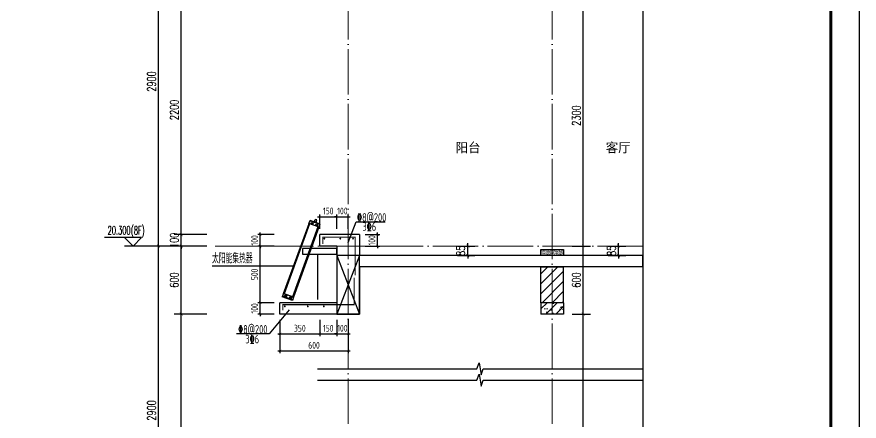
# Model space of a CAD drawing. Extents: x -1307975 to -76406, y -96289 to 379359.
# Drawn here: x -611853 to -604428, y 268237 to 271801 of the extents above; entities that cross this region are included whole.
import ezdxf

# ---------------------------------------------------------------- set-up
doc = ezdxf.new("R2010")
doc.units = 0
doc.header["$LTSCALE"] = 1000
doc.linetypes.add('DOTE', pattern=[2.42, 2, -0.2, 0.02, -0.2])
doc.layers.get('0').update_dxf_attribs({"linetype": 'CONTINUOUS'})
doc.layers.get('DEFPOINTS').update_dxf_attribs({"linetype": 'CONTINUOUS'})
for name, color, linetype in [('DIM', 2, 'CONTINUOUS'), ('DIM_ELEV', 3, 'CONTINUOUS'), ('DIM_IDEN', 67, 'CONTINUOUS'), ('DIM_SYMB', 3, 'CONTINUOUS'), ('PUB_DIM', 3, 'CONTINUOUS'), ('PUB_TEXT', 2, 'CONTINUOUS'), ('REIN', 6, 'CONTINUOUS'), ('S-大样-砼线', 7, 'CONTINUOUS'), ('S-引出线', 40, 'CONTINUOUS'), ('TEXT', 2, 'CONTINUOUS'), ('WALL', 5, 'CONTINUOUS'), ('实线层', 7, 'CONTINUOUS'), ('看线', 251, 'CONTINUOUS'), ('立面-看线', 251, 'CONTINUOUS')]:
    doc.layers.add(name, color=color, linetype=linetype)
for name, color, linetype, lineweight in [('DOTE', 19, 'DOTE', 9), ('PUB_HATCH', 8, 'CONTINUOUS', 9), ('图框', 9, 'CONTINUOUS', 18)]:
    doc.layers.add(name, color=color, linetype=linetype, lineweight=lineweight)
doc.layers.add('yichutu', color=7, linetype='CONTINUOUS', true_color=0xffffff)
doc.styles.add('_TCH_DIM', font='SIMPLEX.shx', dxfattribs={"width": 0.7, "bigfont": 'GBCBIG.shx'})
doc.styles.add('_TCH_DIM_T3', font='SIMPLEX', dxfattribs={"width": 0.705882, "bigfont": 'GBCBIG'})
doc.styles.add('DIM_FONT_T3', font='SIMPLEX', dxfattribs={"width": 0.705882, "bigfont": 'GBCBIG'})
doc.styles.add('TSSD_DIMENSION', font='Tssdeng.shx', dxfattribs={"width": 0.7, "bigfont": 'tssdchn.shx'})
doc.styles.add('TSSD_REIN', font='tssdeng.shx', dxfattribs={"width": 0.7, "height": 300, "bigfont": 'tssdchn.shx'})
doc.dimstyles.new('_TCH_ARCH&&25', dxfattribs={"dimtxt": 74.375, "dimasz": 25, "dimexe": 62.5, "dimexo": 75, "dimgap": 25, "dimtad": 1, "dimdec": 0, "dimzin": 0, "dimdsep": 46, "dimtxsty": '_TCH_DIM_T3', "dimblk": 'ARCHTICK', "dimcen": 0.09, "dimclrt": 7, "dimazin": 0, "dimtfac": 1, "dimtdec": 0, "dimtix": 1, "dimtmove": 2, "dimatfit": 3, "dimldrblk": 'ARCHTICK', "dimfxl": 1, "dimtolj": 1, "dimtzin": 0, "dimarcsym": 0})
doc.dimstyles.new('TSSD_20_20', dxfattribs={"dimtxt": 60, "dimasz": 20, "dimexe": 20, "dimexo": 50, "dimgap": 20, "dimtad": 1, "dimdec": 0, "dimzin": 0, "dimdsep": 46, "dimtxsty": 'TSSD_DIMENSION', "dimblk": 'ARCHTICK', "dimblk1": 'ARCHTICK', "dimblk2": 'ARCHTICK', "dimcen": 0, "dimdle": 20, "dimclrt": 7, "dimadec": 0, "dimazin": 0, "dimtfac": 1, "dimtdec": 0, "dimtix": 1, "dimtmove": 2, "dimatfit": 3, "dimfxl": 1, "dimtolj": 1, "dimtzin": 0, "dimarcsym": 0})

# ---------------------------------------------------------------- blocks, each defined once
blk = doc.blocks.new('GFDDDDRG')
at = {"layer": '图框'}
blk.add_lwpolyline([(923310, -107437), (923310, -159999), (893610, -159999), (893610, -107437)], close=True, dxfattribs=at)
blk.add_lwpolyline([(923310, -107437), (923310, -159999), (893610, -159999), (893610, -107437)], close=True, dxfattribs=at)
at = {"layer": '图框', "const_width": 50}
blk.add_lwpolyline([(894110, -159499), (922810, -159499), (922810, -108687), (894110, -108687)], close=True, dxfattribs=at)
blk = doc.blocks.new('A$C01192DFB')
at = {"layer": '实线层', "color": 5}
for p, q in [((-245.2, 221), (-235.1, 248.7)), ((-244.8, 220.8), (-234.5, 249)), ((-146.5, 211.5), (-236.8, 244.3)), ((-146.9, 212), (-236.2, 244.4)), ((-235.1, 248.7), (-234.7, 248.5)), ((-145.3, 216.4), (-234.6, 248.9)), ((-145.2, 216.5), (-234.5, 249)), ((-219.7, 220.8), (-218.7, 223.5)), ((-219.4, 214.4), (-214.3, 228.2)), ((-218.7, 223.5), (-215.9, 224)), ((-215.9, 224), (-214, 221.8)), ((-196.4, 238.3), (-203, 237.5)), ((-176.7, 228), (-203, 237.5)), ((-196.4, 238.3), (-189.3, 257.6)), ((-196.4, 238.3), (-181.3, 232.8)), ((-174.3, 252.1), (-189.3, 257.6)), ((-181.3, 232.8), (-174.3, 252.1)), ((-181.3, 232.8), (-176.7, 228)), ((-468.5, -396.9), (-243.8, 220.5)), ((-243.5, 220.4), (-468.2, -397)), ((-467.7, -397.2), (-243, 220.2)), ((-240, 219.1), (-464.7, -398.3)), ((-239.5, 218.9), (-464.2, -398.5)), ((-166, 192.2), (-390.7, -425.2)), ((-165.7, 192), (-390.4, -425.3)), ((-381.9, -428.4), (-157.2, 189)), ((-156.8, 188.8), (-381.5, -428.6)), ((-381.1, -428.7), (-156.4, 188.7)), ((-155, 188.2), (-245.2, 221)), ((-217.8, 218.6), (-219.7, 220.8)), ((-215, 219.1), (-217.8, 218.6)), ((-214, 221.8), (-215, 219.1)), ((-179.3, 206.1), (-178.4, 208.8)), ((-177.5, 203.9), (-179.3, 206.1)), ((-179, 199.7), (-174, 213.5)), ((-178.4, 208.8), (-175.5, 209.3)), ((-174.6, 204.4), (-177.5, 203.9)), ((-175.5, 209.3), (-173.7, 207.1)), ((-173.7, 207.1), (-174.6, 204.4)), ((-155.5, 188.3), (-145.2, 216.5)), ((-155, 188.2), (-144.9, 215.9)), ((-144.9, 215.9), (-145.4, 216)), ((-469.9, -396.4), (-480, -424.1)), ((-480, -424.1), (-479.6, -424.3)), ((-469.5, -396.6), (-479.7, -424.8)), ((-390.4, -457.1), (-479.7, -424.6)), ((-390.5, -457.2), (-479.7, -424.8)), ((-388.2, -452.5), (-478.4, -419.7)), ((-388.8, -452.7), (-478.1, -420.2)), ((-379.7, -429.2), (-469.9, -396.4)), ((-379.7, -429.2), (-468, -397.1)), ((-450.2, -412.7), (-451.2, -415.4)), ((-451.2, -415.4), (-449.4, -417.6)), ((-445.9, -408), (-450.9, -421.8)), ((-447.4, -412.2), (-450.2, -412.7)), ((-449.4, -417.6), (-446.5, -417.1)), ((-445.5, -414.4), (-447.4, -412.2)), ((-446.5, -417.1), (-445.5, -414.4)), ((-406.6, -428.6), (-407.6, -431.3)), ((-407.6, -431.3), (-405.7, -433.5)), ((-402.2, -423.9), (-407.2, -437.7)), ((-403.7, -428.1), (-406.6, -428.6)), ((-405.7, -433.5), (-402.9, -433)), ((-401.9, -430.3), (-403.7, -428.1)), ((-402.9, -433), (-401.9, -430.3)), ((-380.2, -429.1), (-390.5, -457.2)), ((-379.7, -429.2), (-389.8, -456.9)), ((-389.8, -456.9), (-390.3, -456.8))]:
    blk.add_line(p, q, dxfattribs=at)
for points in [[(-236.8, 244.3), (-236.7, 244.4), (-236.5, 244.5), (-236.4, 244.5), (-236.2, 244.4)], [(-146.5, 211.5), (-146.5, 211.6), (-146.6, 211.7), (-146.7, 211.9), (-146.9, 212)], [(-478.4, -419.7), (-478.4, -419.8), (-478.4, -420), (-478.2, -420.1), (-478.1, -420.2)], [(-388.2, -452.5), (-388.3, -452.6), (-388.4, -452.7), (-388.6, -452.7), (-388.8, -452.7)]]:
    blk.add_lwpolyline(points, dxfattribs=at)
blk.add_lwpolyline([(0, 0), (-302.4, 0), (-302.4, -49.7), (0, -49.7)], close=True, dxfattribs=at)
for centre, radius in [((-216.8, 221.3), 10), ((-216.8, 221.3), 9.5), ((-176.5, 206.6), 10), ((-176.5, 206.6), 9.5), ((-448.4, -414.9), 10), ((-448.4, -414.9), 9.5), ((-404.7, -430.8), 10), ((-404.7, -430.8), 9.5)]:
    blk.add_circle(centre, radius, dxfattribs=at)
for centre, start, end in [((-234.7, 248.5), 70, 160), ((-145.4, 216), 340, 70), ((-479.6, -424.3), 160, 250), ((-390.3, -456.8), 250, 340)]:
    blk.add_arc(centre, 0.5, start, end, dxfattribs=at)
blk = doc.blocks.new('_ArchTick')
at = {"color": 0, "linetype": 'ByBlock', "const_width": 0.15}
blk.add_lwpolyline([(-0.5, -0.5), (0.5, 0.5)], dxfattribs=at)
blk = doc.blocks.new('*D2243')
at = {"layer": 'DEFPOINTS', "color": 0, "transparency": 16777216}
for p in [(871532.9, -114286.1), (871707.5, -114286.1), (871707.5, -114386.1)]:
    blk.add_point(p, dxfattribs=at)
at = {"layer": 'DIM', "color": 0, "lineweight": -2, "transparency": 16777216}
for p, q in [((871532.9, -114286.1), (871532.9, -114266.1)), ((871657.5, -114286.1), (871512.9, -114286.1)), ((871532.9, -114386.1), (871532.9, -114286.1)), ((871657.5, -114386.1), (871512.9, -114386.1)), ((871532.9, -114386.1), (871532.9, -114406.1))]:
    blk.add_line(p, q, dxfattribs=at)
at = {"layer": 'DIM', "color": 0, "lineweight": -2, "transparency": 16777216, "xscale": 20, "yscale": 20, "zscale": 20}
for p, rotation in [((871532.9, -114286.1), 270), ((871532.9, -114386.1), 90)]:
    blk.add_blockref('_ArchTick', p, dxfattribs=dict(at, rotation=rotation))
at = {"layer": 'DIM', "color": 7, "transparency": 16777216, "insert": (871482.9, -114336.1), "char_height": 60, "attachment_point": 5, "rotation": 90, "style": 'TSSD_DIMENSION'}
blk.add_mtext('\\A1;100', dxfattribs=at)
blk = doc.blocks.new('*D2244')
at = {"layer": 'DEFPOINTS', "color": 0, "transparency": 16777216}
for p in [(871532.9, -114386.1), (871707.5, -114386.1), (871707.5, -114886.1)]:
    blk.add_point(p, dxfattribs=at)
at = {"layer": 'DIM', "color": 0, "lineweight": -2, "transparency": 16777216}
for p, q in [((871657.5, -114386.1), (871512.9, -114386.1)), ((871532.9, -114906.1), (871532.9, -114366.1)), ((871657.5, -114886.1), (871512.9, -114886.1))]:
    blk.add_line(p, q, dxfattribs=at)
at = {"layer": 'DIM', "color": 0, "lineweight": -2, "transparency": 16777216, "xscale": 20, "yscale": 20, "zscale": 20}
for p, rotation in [((871532.9, -114386.1), 90), ((871532.9, -114886.1), 270)]:
    blk.add_blockref('_ArchTick', p, dxfattribs=dict(at, rotation=rotation))
at = {"layer": 'DIM', "color": 7, "transparency": 16777216, "insert": (871482.9, -114636.1), "char_height": 60, "attachment_point": 5, "rotation": 90, "style": 'TSSD_DIMENSION'}
blk.add_mtext('\\A1;500', dxfattribs=at)
blk = doc.blocks.new('*D2245')
at = {"layer": 'DEFPOINTS', "color": 0, "transparency": 16777216}
for p in [(871532.9, -114886.1), (871707.5, -114886.1), (871707.5, -114986.1)]:
    blk.add_point(p, dxfattribs=at)
at = {"layer": 'DIM', "color": 0, "lineweight": -2, "transparency": 16777216}
for p, q in [((871657.5, -114886.1), (871512.9, -114886.1)), ((871532.9, -114886.1), (871532.9, -114866.1)), ((871532.9, -114986.1), (871532.9, -114886.1)), ((871657.5, -114986.1), (871512.9, -114986.1)), ((871532.9, -114986.1), (871532.9, -115006.1))]:
    blk.add_line(p, q, dxfattribs=at)
at = {"layer": 'DIM', "color": 0, "lineweight": -2, "transparency": 16777216, "xscale": 20, "yscale": 20, "zscale": 20}
for p, rotation in [((871532.9, -114886.1), 270), ((871532.9, -114986.1), 90)]:
    blk.add_blockref('_ArchTick', p, dxfattribs=dict(at, rotation=rotation))
at = {"layer": 'DIM', "color": 7, "transparency": 16777216, "insert": (871482.9, -114936.1), "char_height": 60, "attachment_point": 5, "rotation": 90, "style": 'TSSD_DIMENSION'}
blk.add_mtext('\\A1;100', dxfattribs=at)
blk = doc.blocks.new('*D2246')
at = {"layer": 'DEFPOINTS', "color": 0, "transparency": 16777216}
for p in [(872407.5, -114286.1), (872567.5, -114286.1), (872407.5, -114386.1)]:
    blk.add_point(p, dxfattribs=at)
at = {"layer": 'DIM', "color": 0, "lineweight": -2, "transparency": 16777216}
for p, q in [((872567.5, -114286.1), (872567.5, -114266.1)), ((872457.5, -114286.1), (872587.5, -114286.1)), ((872567.5, -114386.1), (872567.5, -114286.1)), ((872457.5, -114386.1), (872587.5, -114386.1)), ((872567.5, -114386.1), (872567.5, -114406.1))]:
    blk.add_line(p, q, dxfattribs=at)
at = {"layer": 'DIM', "color": 0, "lineweight": -2, "transparency": 16777216, "xscale": 20, "yscale": 20, "zscale": 20}
for p, rotation in [((872567.5, -114286.1), 270), ((872567.5, -114386.1), 90)]:
    blk.add_blockref('_ArchTick', p, dxfattribs=dict(at, rotation=rotation))
at = {"layer": 'DIM', "color": 7, "transparency": 16777216, "insert": (872517.5, -114336.1), "char_height": 60, "attachment_point": 5, "rotation": 90, "style": 'TSSD_DIMENSION'}
blk.add_mtext('\\A1;100', dxfattribs=at)
blk = doc.blocks.new('*D2247')
at = {"layer": 'DEFPOINTS', "color": 0, "transparency": 16777216}
for p in [(872207.5, -114127.5), (872057.5, -114286.1), (872207.5, -114286.1)]:
    blk.add_point(p, dxfattribs=at)
at = {"layer": 'DIM', "color": 0, "lineweight": -2, "transparency": 16777216}
for p, q in [((872057.5, -114236.1), (872057.5, -114107.5)), ((872207.5, -114236.1), (872207.5, -114107.5)), ((872037.5, -114127.5), (872227.5, -114127.5))]:
    blk.add_line(p, q, dxfattribs=at)
at = {"layer": 'DIM', "color": 0, "lineweight": -2, "transparency": 16777216, "xscale": 20, "yscale": 20, "zscale": 20, "rotation": 180}
blk.add_blockref('_ArchTick', (872057.5, -114127.5), dxfattribs=at)
at = {"layer": 'DIM', "color": 0, "lineweight": -2, "transparency": 16777216, "xscale": 20, "yscale": 20, "zscale": 20}
blk.add_blockref('_ArchTick', (872207.5, -114127.5), dxfattribs=at)
at = {"layer": 'DIM', "color": 7, "transparency": 16777216, "insert": (872132.5, -114077.5), "char_height": 60, "attachment_point": 5, "style": 'TSSD_DIMENSION'}
blk.add_mtext('\\A1;150', dxfattribs=at)
blk = doc.blocks.new('*D2248')
at = {"layer": 'DEFPOINTS', "color": 0, "transparency": 16777216}
for p in [(872307.5, -114127.5), (872207.5, -114286.1), (872307.5, -114286.1)]:
    blk.add_point(p, dxfattribs=at)
at = {"layer": 'DIM', "color": 0, "lineweight": -2, "transparency": 16777216}
for p, q in [((872207.5, -114236.1), (872207.5, -114107.5)), ((872307.5, -114236.1), (872307.5, -114107.5)), ((872207.5, -114127.5), (872187.5, -114127.5)), ((872207.5, -114127.5), (872307.5, -114127.5)), ((872307.5, -114127.5), (872327.5, -114127.5))]:
    blk.add_line(p, q, dxfattribs=at)
at = {"layer": 'DIM', "color": 0, "lineweight": -2, "transparency": 16777216, "xscale": 20, "yscale": 20, "zscale": 20}
blk.add_blockref('_ArchTick', (872207.5, -114127.5), dxfattribs=at)
at = {"layer": 'DIM', "color": 0, "lineweight": -2, "transparency": 16777216, "xscale": 20, "yscale": 20, "zscale": 20, "rotation": 180}
blk.add_blockref('_ArchTick', (872307.5, -114127.5), dxfattribs=at)
at = {"layer": 'DIM', "color": 7, "transparency": 16777216, "insert": (872257.5, -114077.5), "char_height": 60, "attachment_point": 5, "style": 'TSSD_DIMENSION'}
blk.add_mtext('\\A1;100', dxfattribs=at)
blk = doc.blocks.new('*D2249')
at = {"layer": 'DEFPOINTS', "color": 0, "transparency": 16777216}
for p in [(874526.4, -114386.1), (874692.4, -114386.1), (874526.4, -114471.1)]:
    blk.add_point(p, dxfattribs=at)
at = {"layer": 'PUB_DIM', "color": 0, "lineweight": -2, "transparency": 16777216}
for p, q in [((874601.4, -114386.1), (874754.9, -114386.1)), ((874692.4, -114386.1), (874692.4, -114361.1)), ((874692.4, -114471.1), (874692.4, -114386.1)), ((874601.4, -114471.1), (874754.9, -114471.1)), ((874692.4, -114471.1), (874692.4, -114496.1))]:
    blk.add_line(p, q, dxfattribs=at)
at = {"layer": 'PUB_DIM', "color": 0, "lineweight": -2, "transparency": 16777216, "xscale": 25, "yscale": 25, "zscale": 25}
for p, rotation in [((874692.4, -114386.1), 270), ((874692.4, -114471.1), 90)]:
    blk.add_blockref('_ArchTick', p, dxfattribs=dict(at, rotation=rotation))
at = {"layer": 'PUB_DIM', "color": 7, "transparency": 16777216, "insert": (874630.2, -114428.6), "char_height": 74.38, "attachment_point": 5, "rotation": 90, "style": '_TCH_DIM_T3'}
blk.add_mtext('\\A1;85', dxfattribs=at)
blk = doc.blocks.new('*D2250')
at = {"layer": 'DEFPOINTS', "color": 0, "transparency": 16777216}
for p in [(873197.3, -114386.1), (873363.3, -114386.1), (873197.3, -114471.1)]:
    blk.add_point(p, dxfattribs=at)
at = {"layer": 'PUB_DIM', "color": 0, "lineweight": -2, "transparency": 16777216}
for p, q in [((873272.3, -114386.1), (873425.8, -114386.1)), ((873363.3, -114386.1), (873363.3, -114361.1)), ((873363.3, -114471.1), (873363.3, -114386.1)), ((873272.3, -114471.1), (873425.8, -114471.1)), ((873363.3, -114471.1), (873363.3, -114496.1))]:
    blk.add_line(p, q, dxfattribs=at)
at = {"layer": 'PUB_DIM', "color": 0, "lineweight": -2, "transparency": 16777216, "xscale": 25, "yscale": 25, "zscale": 25}
for p, rotation in [((873363.3, -114386.1), 270), ((873363.3, -114471.1), 90)]:
    blk.add_blockref('_ArchTick', p, dxfattribs=dict(at, rotation=rotation))
at = {"layer": 'PUB_DIM', "color": 7, "transparency": 16777216, "insert": (873301.1, -114428.6), "char_height": 74.38, "attachment_point": 5, "rotation": 90, "style": '_TCH_DIM_T3'}
blk.add_mtext('\\A1;85', dxfattribs=at)
blk = doc.blocks.new('*D2251')
at = {"layer": 'DEFPOINTS', "color": 0, "transparency": 16777216}
for p in [(871707.5, -114986.1), (872057.5, -114986.1), (872057.5, -115161.1)]:
    blk.add_point(p, dxfattribs=at)
at = {"layer": 'DIM', "color": 0, "lineweight": -2, "transparency": 16777216}
for p, q in [((871707.5, -115036.1), (871707.5, -115181.1)), ((872057.5, -115036.1), (872057.5, -115181.1)), ((871687.5, -115161.1), (872077.5, -115161.1))]:
    blk.add_line(p, q, dxfattribs=at)
at = {"layer": 'DIM', "color": 0, "lineweight": -2, "transparency": 16777216, "xscale": 20, "yscale": 20, "zscale": 20, "rotation": 180}
blk.add_blockref('_ArchTick', (871707.5, -115161.1), dxfattribs=at)
at = {"layer": 'DIM', "color": 0, "lineweight": -2, "transparency": 16777216, "xscale": 20, "yscale": 20, "zscale": 20}
blk.add_blockref('_ArchTick', (872057.5, -115161.1), dxfattribs=at)
at = {"layer": 'DIM', "color": 7, "transparency": 16777216, "insert": (871882.5, -115111.1), "char_height": 60, "attachment_point": 5, "style": 'TSSD_DIMENSION'}
blk.add_mtext('\\A1;350', dxfattribs=at)
blk = doc.blocks.new('*D2252')
at = {"layer": 'DEFPOINTS', "color": 0, "transparency": 16777216}
for p in [(872057.5, -114986.1), (872207.5, -114986.1), (872207.5, -115161.1)]:
    blk.add_point(p, dxfattribs=at)
at = {"layer": 'DIM', "color": 0, "lineweight": -2, "transparency": 16777216}
for p, q in [((872057.5, -115036.1), (872057.5, -115181.1)), ((872207.5, -115036.1), (872207.5, -115181.1)), ((872037.5, -115161.1), (872227.5, -115161.1))]:
    blk.add_line(p, q, dxfattribs=at)
at = {"layer": 'DIM', "color": 0, "lineweight": -2, "transparency": 16777216, "xscale": 20, "yscale": 20, "zscale": 20, "rotation": 180}
blk.add_blockref('_ArchTick', (872057.5, -115161.1), dxfattribs=at)
at = {"layer": 'DIM', "color": 0, "lineweight": -2, "transparency": 16777216, "xscale": 20, "yscale": 20, "zscale": 20}
blk.add_blockref('_ArchTick', (872207.5, -115161.1), dxfattribs=at)
at = {"layer": 'DIM', "color": 7, "transparency": 16777216, "insert": (872132.5, -115111.1), "char_height": 60, "attachment_point": 5, "style": 'TSSD_DIMENSION'}
blk.add_mtext('\\A1;150', dxfattribs=at)
blk = doc.blocks.new('*D2253')
at = {"layer": 'DEFPOINTS', "color": 0, "transparency": 16777216}
for p in [(872207.5, -114986.1), (872307.5, -114986.1), (872307.5, -115161.1)]:
    blk.add_point(p, dxfattribs=at)
at = {"layer": 'DIM', "color": 0, "lineweight": -2, "transparency": 16777216}
for p, q in [((872207.5, -115036.1), (872207.5, -115181.1)), ((872307.5, -115036.1), (872307.5, -115181.1)), ((872207.5, -115161.1), (872187.5, -115161.1)), ((872207.5, -115161.1), (872307.5, -115161.1)), ((872307.5, -115161.1), (872327.5, -115161.1))]:
    blk.add_line(p, q, dxfattribs=at)
at = {"layer": 'DIM', "color": 0, "lineweight": -2, "transparency": 16777216, "xscale": 20, "yscale": 20, "zscale": 20}
blk.add_blockref('_ArchTick', (872207.5, -115161.1), dxfattribs=at)
at = {"layer": 'DIM', "color": 0, "lineweight": -2, "transparency": 16777216, "xscale": 20, "yscale": 20, "zscale": 20, "rotation": 180}
blk.add_blockref('_ArchTick', (872307.5, -115161.1), dxfattribs=at)
at = {"layer": 'DIM', "color": 7, "transparency": 16777216, "insert": (872257.5, -115111.1), "char_height": 60, "attachment_point": 5, "style": 'TSSD_DIMENSION'}
blk.add_mtext('\\A1;100', dxfattribs=at)
blk = doc.blocks.new('*D2254')
at = {"layer": 'DEFPOINTS', "color": 0, "transparency": 16777216}
for p in [(871707.5, -114986.1), (872307.5, -114986.1), (872307.5, -115311.1)]:
    blk.add_point(p, dxfattribs=at)
at = {"layer": 'DIM', "color": 0, "lineweight": -2, "transparency": 16777216}
for p, q in [((871707.5, -115036.1), (871707.5, -115331.1)), ((872307.5, -115036.1), (872307.5, -115331.1)), ((871687.5, -115311.1), (872327.5, -115311.1))]:
    blk.add_line(p, q, dxfattribs=at)
at = {"layer": 'DIM', "color": 0, "lineweight": -2, "transparency": 16777216, "xscale": 20, "yscale": 20, "zscale": 20, "rotation": 180}
blk.add_blockref('_ArchTick', (871707.5, -115311.1), dxfattribs=at)
at = {"layer": 'DIM', "color": 0, "lineweight": -2, "transparency": 16777216, "xscale": 20, "yscale": 20, "zscale": 20}
blk.add_blockref('_ArchTick', (872307.5, -115311.1), dxfattribs=at)
at = {"layer": 'DIM', "color": 7, "transparency": 16777216, "insert": (872007.5, -115261.1), "char_height": 60, "attachment_point": 5, "style": 'TSSD_DIMENSION'}
blk.add_mtext('\\A1;600', dxfattribs=at)
blk = doc.blocks.new('yct-1051-594-26275-14850-25-1002.0')
at = {"layer": 'yichutu', "color": 7, "true_color": 0xffffff}
blk.add_lwpolyline([(0, 0), (0, 14850), (26275, 14850), (26275, 0)], close=True, dxfattribs=at)
blk = doc.blocks.new('*D3167')
at = {"layer": 'DEFPOINTS', "color": 0, "transparency": 16777216}
for p in [(-607033.3, 269180.7), (-606859.4, 269180.7), (-607033.3, 266880.7)]:
    blk.add_point(p, dxfattribs=at)
at = {"layer": 'PUB_DIM', "color": 0, "lineweight": -2, "transparency": 16777216}
for p, q in [((-606958.3, 269180.7), (-606796.9, 269180.7)), ((-606859.4, 266880.7), (-606859.4, 269180.7)), ((-606958.3, 266880.7), (-606796.9, 266880.7))]:
    blk.add_line(p, q, dxfattribs=at)
at = {"layer": 'PUB_DIM', "color": 0, "lineweight": -2, "transparency": 16777216, "xscale": 25, "yscale": 25, "zscale": 25}
for p, rotation in [((-606859.4, 269180.7), 90), ((-606859.4, 266880.7), 270)]:
    blk.add_blockref('_ArchTick', p, dxfattribs=dict(at, rotation=rotation))
at = {"layer": 'PUB_DIM', "color": 7, "transparency": 16777216, "insert": (-606921.5, 268030.7), "char_height": 74.38, "attachment_point": 5, "rotation": 90, "style": '_TCH_DIM_T3'}
blk.add_mtext('\\A1;2300', dxfattribs=at)
blk = doc.blocks.new('*D3168')
at = {"layer": 'DEFPOINTS', "color": 0, "transparency": 16777216}
for p in [(-607033.3, 269780.7), (-606859.4, 269780.7), (-607033.3, 269180.7)]:
    blk.add_point(p, dxfattribs=at)
at = {"layer": 'PUB_DIM', "color": 0, "lineweight": -2, "transparency": 16777216}
for p, q in [((-606958.3, 269780.7), (-606796.9, 269780.7)), ((-606859.4, 269180.7), (-606859.4, 269780.7)), ((-606958.3, 269180.7), (-606796.9, 269180.7))]:
    blk.add_line(p, q, dxfattribs=at)
at = {"layer": 'PUB_DIM', "color": 0, "lineweight": -2, "transparency": 16777216, "xscale": 25, "yscale": 25, "zscale": 25}
for p, rotation in [((-606859.4, 269780.7), 90), ((-606859.4, 269180.7), 270)]:
    blk.add_blockref('_ArchTick', p, dxfattribs=dict(at, rotation=rotation))
at = {"layer": 'PUB_DIM', "color": 7, "transparency": 16777216, "insert": (-606921.5, 269480.7), "char_height": 74.38, "attachment_point": 5, "rotation": 90, "style": '_TCH_DIM_T3'}
blk.add_mtext('\\A1;600', dxfattribs=at)
blk = doc.blocks.new('*D3169')
at = {"layer": 'DEFPOINTS', "color": 0, "transparency": 16777216}
for p in [(-607033.3, 272080.7), (-606859.4, 272080.7), (-607033.3, 269780.7)]:
    blk.add_point(p, dxfattribs=at)
at = {"layer": 'PUB_DIM', "color": 0, "lineweight": -2, "transparency": 16777216}
for p, q in [((-606958.3, 272080.7), (-606796.9, 272080.7)), ((-606859.4, 269780.7), (-606859.4, 272080.7)), ((-606958.3, 269780.7), (-606796.9, 269780.7))]:
    blk.add_line(p, q, dxfattribs=at)
at = {"layer": 'PUB_DIM', "color": 0, "lineweight": -2, "transparency": 16777216, "xscale": 25, "yscale": 25, "zscale": 25}
for p, rotation in [((-606859.4, 272080.7), 90), ((-606859.4, 269780.7), 270)]:
    blk.add_blockref('_ArchTick', p, dxfattribs=dict(at, rotation=rotation))
at = {"layer": 'PUB_DIM', "color": 7, "transparency": 16777216, "insert": (-606921.5, 270930.7), "char_height": 74.38, "attachment_point": 5, "rotation": 90, "style": '_TCH_DIM_T3'}
blk.add_mtext('\\A1;2300', dxfattribs=at)
blk = doc.blocks.new('*D3247')
at = {"layer": 'DEFPOINTS', "color": 0, "transparency": 16777216}
for p in [(-610403.5, 269180.7), (-610103.5, 269180.7), (-610103.5, 266980.7)]:
    blk.add_point(p, dxfattribs=at)
at = {"layer": 'PUB_DIM', "color": 0, "lineweight": -2, "transparency": 16777216}
for p, q in [((-610178.5, 269180.7), (-610466, 269180.7)), ((-610403.5, 266980.7), (-610403.5, 269180.7)), ((-610178.5, 266980.7), (-610466, 266980.7))]:
    blk.add_line(p, q, dxfattribs=at)
at = {"layer": 'PUB_DIM', "color": 0, "lineweight": -2, "transparency": 16777216, "xscale": 25, "yscale": 25, "zscale": 25}
for p, rotation in [((-610403.5, 269180.7), 90), ((-610403.5, 266980.7), 270)]:
    blk.add_blockref('_ArchTick', p, dxfattribs=dict(at, rotation=rotation))
at = {"layer": 'PUB_DIM', "color": 7, "transparency": 16777216, "insert": (-610465.7, 268080.7), "char_height": 74.38, "attachment_point": 5, "rotation": 90, "style": '_TCH_DIM_T3'}
blk.add_mtext('\\A1;2200', dxfattribs=at)
blk = doc.blocks.new('*D3248')
at = {"layer": 'DEFPOINTS', "color": 0, "transparency": 16777216}
for p in [(-610403.5, 269780.7), (-610103.5, 269780.7), (-610103.5, 269180.7)]:
    blk.add_point(p, dxfattribs=at)
at = {"layer": 'PUB_DIM', "color": 0, "lineweight": -2, "transparency": 16777216}
for p, q in [((-610178.5, 269780.7), (-610466, 269780.7)), ((-610403.5, 269180.7), (-610403.5, 269780.7)), ((-610178.5, 269180.7), (-610466, 269180.7))]:
    blk.add_line(p, q, dxfattribs=at)
at = {"layer": 'PUB_DIM', "color": 0, "lineweight": -2, "transparency": 16777216, "xscale": 25, "yscale": 25, "zscale": 25}
for p, rotation in [((-610403.5, 269780.7), 90), ((-610403.5, 269180.7), 270)]:
    blk.add_blockref('_ArchTick', p, dxfattribs=dict(at, rotation=rotation))
at = {"layer": 'PUB_DIM', "color": 7, "transparency": 16777216, "insert": (-610465.7, 269480.7), "char_height": 74.38, "attachment_point": 5, "rotation": 90, "style": '_TCH_DIM_T3'}
blk.add_mtext('\\A1;600', dxfattribs=at)
blk = doc.blocks.new('*D3249')
at = {"layer": 'DEFPOINTS', "color": 0, "transparency": 16777216}
for p in [(-610403.5, 269880.7), (-610103.5, 269880.7), (-610103.5, 269780.7)]:
    blk.add_point(p, dxfattribs=at)
at = {"layer": 'PUB_DIM', "color": 0, "lineweight": -2, "transparency": 16777216}
for p, q in [((-610403.5, 269880.7), (-610403.5, 269905.7)), ((-610178.5, 269880.7), (-610466, 269880.7)), ((-610403.5, 269780.7), (-610403.5, 269880.7)), ((-610178.5, 269780.7), (-610466, 269780.7)), ((-610403.5, 269780.7), (-610403.5, 269755.7))]:
    blk.add_line(p, q, dxfattribs=at)
at = {"layer": 'PUB_DIM', "color": 0, "lineweight": -2, "transparency": 16777216, "xscale": 25, "yscale": 25, "zscale": 25}
for p, rotation in [((-610403.5, 269880.7), 270), ((-610403.5, 269780.7), 90)]:
    blk.add_blockref('_ArchTick', p, dxfattribs=dict(at, rotation=rotation))
at = {"layer": 'PUB_DIM', "color": 7, "transparency": 16777216, "insert": (-610465.7, 269830.7), "char_height": 74.38, "attachment_point": 5, "rotation": 90, "style": '_TCH_DIM_T3'}
blk.add_mtext('\\A1;100', dxfattribs=at)
blk = doc.blocks.new('*D3250')
at = {"layer": 'DEFPOINTS', "color": 0, "transparency": 16777216}
for p in [(-610403.5, 272080.7), (-610103.5, 272080.7), (-610103.5, 269880.7)]:
    blk.add_point(p, dxfattribs=at)
at = {"layer": 'PUB_DIM', "color": 0, "lineweight": -2, "transparency": 16777216}
for p, q in [((-610178.5, 272080.7), (-610466, 272080.7)), ((-610403.5, 269880.7), (-610403.5, 272080.7)), ((-610178.5, 269880.7), (-610466, 269880.7))]:
    blk.add_line(p, q, dxfattribs=at)
at = {"layer": 'PUB_DIM', "color": 0, "lineweight": -2, "transparency": 16777216, "xscale": 25, "yscale": 25, "zscale": 25}
for p, rotation in [((-610403.5, 272080.7), 90), ((-610403.5, 269880.7), 270)]:
    blk.add_blockref('_ArchTick', p, dxfattribs=dict(at, rotation=rotation))
at = {"layer": 'PUB_DIM', "color": 7, "transparency": 16777216, "insert": (-610465.7, 270980.7), "char_height": 74.38, "attachment_point": 5, "rotation": 90, "style": '_TCH_DIM_T3'}
blk.add_mtext('\\A1;2200', dxfattribs=at)
blk = doc.blocks.new('*D3260')
at = {"layer": 'DEFPOINTS', "color": 0, "transparency": 16777216}
for p in [(-610603.5, 269780.7), (-610103.5, 269780.7), (-610103.5, 266880.7)]:
    blk.add_point(p, dxfattribs=at)
at = {"layer": 'PUB_DIM', "color": 0, "lineweight": -2, "transparency": 16777216}
for p, q in [((-610178.5, 269780.7), (-610666, 269780.7)), ((-610603.5, 266880.7), (-610603.5, 269780.7)), ((-610178.5, 266880.7), (-610666, 266880.7))]:
    blk.add_line(p, q, dxfattribs=at)
at = {"layer": 'PUB_DIM', "color": 0, "lineweight": -2, "transparency": 16777216, "xscale": 25, "yscale": 25, "zscale": 25}
for p, rotation in [((-610603.5, 269780.7), 90), ((-610603.5, 266880.7), 270)]:
    blk.add_blockref('_ArchTick', p, dxfattribs=dict(at, rotation=rotation))
at = {"layer": 'PUB_DIM', "color": 7, "transparency": 16777216, "insert": (-610665.7, 268330.7), "char_height": 74.38, "attachment_point": 5, "rotation": 90, "style": '_TCH_DIM_T3'}
blk.add_mtext('\\A1;2900', dxfattribs=at)
blk = doc.blocks.new('*D3261')
at = {"layer": 'DEFPOINTS', "color": 0, "transparency": 16777216}
for p in [(-610603.5, 272680.7), (-610103.5, 272680.7), (-610103.5, 269780.7)]:
    blk.add_point(p, dxfattribs=at)
at = {"layer": 'PUB_DIM', "color": 0, "lineweight": -2, "transparency": 16777216}
for p, q in [((-610178.5, 272680.7), (-610666, 272680.7)), ((-610603.5, 269780.7), (-610603.5, 272680.7)), ((-610178.5, 269780.7), (-610666, 269780.7))]:
    blk.add_line(p, q, dxfattribs=at)
at = {"layer": 'PUB_DIM', "color": 0, "lineweight": -2, "transparency": 16777216, "xscale": 25, "yscale": 25, "zscale": 25}
for p, rotation in [((-610603.5, 272680.7), 90), ((-610603.5, 269780.7), 270)]:
    blk.add_blockref('_ArchTick', p, dxfattribs=dict(at, rotation=rotation))
at = {"layer": 'PUB_DIM', "color": 7, "transparency": 16777216, "insert": (-610665.7, 271230.7), "char_height": 74.38, "attachment_point": 5, "rotation": 90, "style": '_TCH_DIM_T3'}
blk.add_mtext('\\A1;2900', dxfattribs=at)
blk = doc.blocks.new('A$C6EAB53B2')
at = {"layer": 'REIN'}
blk.add_lwpolyline([(818.6, 871.6, 9, 9, 0), (818.6, 929.8, 9, 9, 0), (1104.4, 929.8, 9, 9, 0), (1104.4, 595.1, 9, 9, 0)], format="xyseb", dxfattribs=at)
at = {"layer": 'REIN', "const_width": 8}
for points in [[(829.1, 917.5, 1), (837.1, 917.5, 1)], [(969.6, 917.5, 1), (977.6, 917.5, 1)], [(1082.2, 917.5, 1), (1090.2, 917.5, 1)], [(481.4, 320.3, 1), (489.4, 320.3, 1)], [(682.9, 320.3, 1), (690.9, 320.3, 1)], [(824.6, 320.3, 1), (832.6, 320.3, 1)]]:
    blk.add_lwpolyline(points, format="xyb", close=True, dxfattribs=at)
at = {"layer": 'REIN', "const_width": 9}
blk.add_lwpolyline([(467.5, 285.1), (467.5, 335.4), (1096.1, 335.4), (1096.1, 572.3)], dxfattribs=at)
at = {"layer": 'S-大样-砼线'}
for p, q in [((942.2, 767.5), (1142.2, 252.5)), ((1142.2, 767.5), (942.2, 252.5))]:
    blk.add_line(p, q, dxfattribs=at)
blk.add_lwpolyline([(1142.2, 767.5), (942.2, 767.5), (942.2, 252.5), (1142.2, 252.5)], close=True, dxfattribs=at)
at = {"layer": 'S-引出线'}
for points in [[(1042.2, 882.2), (1112.8, 1064.4), (1369.8, 1064.4)], [(521.6, 291.2), (347.8, 77.8), (59.4, 77.8)]]:
    blk.add_lwpolyline(points, dxfattribs=at)
at = {"layer": 'TEXT', "style": 'TSSD_REIN', "width": 0.7}
for s, p in [('%%1328@200', (1121, 1067)), ('3%%1326', (1168.9, 986.1)), ('%%1328@200', (72.9, 80.4)), ('3%%1326', (136.7, -5.8))]:
    blk.add_text(s, height=75, rotation=0, dxfattribs=at).set_placement(p)
blk = doc.blocks.new('GDGDGDRGRDGDR')
at = {"layer": 'PUB_HATCH'}
h = blk.add_hatch(dxfattribs=at)
h.set_pattern_fill('普通砖', color=256, scale=25, style=0)
h.set_pattern_definition([(45, (0, 44.88), (-44.1941915, 44.1941915), [])])
h.paths.add_polyline_path([(874007.5, -114886.1), (874207.5, -114886.1), (874207.5, -114571.1), (874007.5, -114571.1)])
h = blk.add_hatch(dxfattribs=at)
h.set_pattern_fill('钢筋混凝土', color=256, scale=25, style=0)
h.set_pattern_definition([(45, (0, 0), (-44.194174, 44.194174), []), (50, (0, 0), (179.315046, -15.688034), [18.75, -206.25]), (355, (0, 0), (-34.687833, 188.048033), [15, -165]), (100.4514, (14.94, -1.3), (144.627345, 172.359886), [15.935047, -175.285528]), (46.1842, (0, 50), (266.81026, -41.379754), [28.125, -309.375]), (96.6356, (22.23, 46.55), (233.66568, 243.52947), [23.90257, -262.92825]), (351.1842, (0, 50), (233.66549, 243.52965), [22.5, -247.5]), (21, (25, 37.5), (149.226763, -100.654723), [18.75, -206.25]), (326, (25, 37.5), (60.828833, 181.28751), [15, -165]), (71.4514, (37.44, 29.11), (210.055657, 80.632624), [15.935047, -175.285528]), (37.5, (0, 0), (3.039964, 83.2234635), [0, -163, 0, -167.5, 0, -165.625]), (7.5, (0, 0), (65.767384, 98.602928), [0, -95.5, 0, -159.25, 0, -63.125]), (327.5, (-55.75, 0), (133.455609, -5.638718), [0, -62.5, 0, -195, 0, -258.75]), (317.5, (-80.75, 0), (145.796542, 25.026246), [0, -81.25, 0, -129.5, 0, -183.75])])
h.paths.add_polyline_path([(874007.5, -114886.1), (874007.5, -114986.1), (874207.5, -114986.1), (874207.5, -114886.1)])
at = {"layer": '立面-看线'}
h = blk.add_hatch(dxfattribs=at)
h.set_pattern_fill('碎沙', color=256, scale=4)
h.set_pattern_definition([(37.5, (72954.267, -499833.035), (-0.32000626, 9.78826475), [0, -7.7216, 0, -8.636, 0, -8.255]), (7.5, (72954.267, -499833.035), (8.99046566, 14.33650201), [0, -4.1656, 0, -6.9596, 0, -2.667]), (327.5, (72948.0185, -499833.035), (15.819847405, 0.02874369), [0, -2.54, 0, -9.144, 0, -11.938]), (317.5, (72948.019, -499833.035), (15.27112905, 4.45858647), [0, -1.27, 0, -5.9944, 0, -6.858])])
h.paths.add_polyline_path([(874007.5, -114471.1), (874207.5, -114471.1), (874207.5, -114416.1), (874007.5, -114416.1)])
at = {"layer": 'DIM_IDEN'}
for p, q in [((871646, -114563.6), (871108.6, -114563.6)), ((871827.1, -114563.6), (871646, -114563.6))]:
    blk.add_line(p, q, dxfattribs=at)
at = {"layer": 'WALL'}
for p, q in [((872407.5, -114286.1), (872057.5, -114286.1)), ((872057.5, -114386.1), (872057.5, -114286.1)), ((872407.5, -114286.1), (872407.5, -114471.1)), ((872207.5, -114386.1), (872057.5, -114386.1)), ((872207.5, -114386.1), (872207.5, -114471.1)), ((872207.5, -114471.1), (872207.5, -114886.1)), ((874906, -114471.1), (872407.5, -114471.1)), ((874906, -114571.1), (874906, -114471.1)), ((874906, -114571.1), (872407.5, -114571.1)), ((872407.5, -114571.1), (872407.5, -114986.1)), ((874007.5, -114886.1), (874007.5, -114571.1)), ((874007.5, -114571.1), (874207.5, -114571.1)), ((874207.5, -114886.1), (874207.5, -114571.1)), ((872207.5, -114886.1), (871707.5, -114886.1)), ((871707.5, -114986.1), (871707.5, -114886.1)), ((874007.5, -114886.1), (874007.5, -114986.1)), ((874207.5, -114886.1), (874007.5, -114886.1)), ((874207.5, -114886.1), (874207.5, -114986.1)), ((872407.5, -114986.1), (871707.5, -114986.1)), ((874207.5, -114986.1), (874007.5, -114986.1))]:
    blk.add_line(p, q, dxfattribs=at)
blk.add_lwpolyline([(874007.5, -114416.1), (874207.5, -114416.1), (874207.5, -114471.1), (874007.5, -114471.1)], close=True, dxfattribs=at)
at = {"layer": '看线'}
blk.add_line((872037.5, -114458.6), (872037.5, -114859.1), dxfattribs=at)
blk.add_blockref('A$C01192DFB', (872207.5, -114408.8))
at = {"layer": 'PUB_TEXT'}
for s, p in [('阳台', (873255.4, -113560.5)), ('客厅', (874578.9, -113560.5))]:
    blk.add_text(s, height=84.4, dxfattribs=at).set_placement(p)
at = {"layer": 'PUB_TEXT', "style": 'DIM_FONT_T3', "width": 0.705882}
blk.add_text('太阳能集热器', height=84.4, dxfattribs=at).set_placement((871108.6, -114538.6))
at = {"layer": 'DIM'}
for p1, p2, distance, picture, middle in [((872057.5, -114286.1), (872207.5, -114286.1), 158.6, '*D2247', (872132.5, -114077.5)), ((872207.5, -114286.1), (872307.5, -114286.1), 158.6, '*D2248', (872257.5, -114077.5)), ((871707.5, -114386.1), (871707.5, -114286.1), 174.6, '*D2243', (871482.9, -114336.1)), ((872407.5, -114386.1), (872407.5, -114286.1), -160, '*D2246', (872517.5, -114336.1)), ((871707.5, -114886.1), (871707.5, -114386.1), 174.6, '*D2244', (871482.9, -114636.1)), ((871707.5, -114986.1), (871707.5, -114886.1), 174.6, '*D2245', (871482.9, -114936.1)), ((871707.5, -114986.1), (872057.5, -114986.1), -175.1, '*D2251', (871882.5, -115111.1)), ((871707.5, -114986.1), (872307.5, -114986.1), -325.1, '*D2254', (872007.5, -115261.1)), ((872057.5, -114986.1), (872207.5, -114986.1), -175.1, '*D2252', (872132.5, -115111.1)), ((872207.5, -114986.1), (872307.5, -114986.1), -175.1, '*D2253', (872257.5, -115111.1))]:
    dim = blk.add_aligned_dim(p1=p1, p2=p2, distance=distance, dimstyle='TSSD_20_20', dxfattribs=at)
    dim.commit()
    dim.dimension.update_dxf_attribs({"geometry": picture, "text_midpoint": middle})
at = {"layer": 'PUB_DIM'}
for p1, p2, picture, middle in [((873197.3, -114471.1), (873197.3, -114386.1), '*D2250', (873301.1, -114428.6)), ((874526.4, -114471.1), (874526.4, -114386.1), '*D2249', (874630.2, -114428.6))]:
    dim = blk.add_aligned_dim(p1=p1, p2=p2, distance=-166, dimstyle='_TCH_ARCH&&25', dxfattribs=at)
    dim.commit()
    dim.dimension.update_dxf_attribs({"geometry": picture, "text_midpoint": middle})

msp = doc.modelspace()

# ---------------------------------------------------------------- linework, layer by layer
at = {"layer": 'DIM_ELEV'}
for p, q in [((-610753.52, 269855.72), (-611081.52, 269855.72)), ((-610828.52, 269780.72), (-610903.52, 269855.72)), ((-610828.52, 269780.72), (-610753.52, 269855.72)), ((-610403.52, 269780.72), (-610903.52, 269780.72))]:
    msp.add_line(p, q, dxfattribs=at)
at = {"layer": 'DIM_SYMB'}
msp.add_lwpolyline([(-606334.8, 276100.72), (-606334.8, 266468.85), (-606282.3, 266449.74), (-606387.3, 266431.23), (-606334.8, 266412.6), (-606334.8, 256780.72)], dxfattribs=at)
at = {"layer": 'DIM_SYMB', "color": 5}
for points in [[(-609203.32, 268696.87), (-607797.19, 268696.87), (-607778.08, 268749.37), (-607759.56, 268644.37), (-607740.94, 268696.87), (-606334.8, 268696.87)], [(-609203.32, 268596.87), (-607797.19, 268596.87), (-607778.08, 268649.37), (-607759.56, 268544.37), (-607740.94, 268596.87), (-606334.8, 268596.87)]]:
    msp.add_lwpolyline(points, dxfattribs=at)
at = {"layer": 'DOTE', "color": 1, "linetype": 'DOTE', "ltscale": 0.2}
for p, q in [((-608933.32, 257080.72), (-608933.32, 276680.72)), ((-607133.32, 257080.72), (-607133.32, 276680.72)), ((-606334.8, 269780.72), (-610103.52, 269780.72))]:
    msp.add_line(p, q, dxfattribs=at)

# ---------------------------------------------------------------- block references
at = {"xscale": 0.5, "yscale": 0.5, "zscale": 0.5}
msp.add_blockref('GFDDDDRG', (-1066082.89, 332907.23), dxfattribs=at)
msp.add_blockref('GDGDGDRGRDGDR', (-1481240.83, 384166.81))
at = {"layer": 'TEXT'}
msp.add_blockref('A$C6EAB53B2', (-609975.53, 268928.23), dxfattribs=at)
at = {"layer": 'yichutu', "rotation": 270}
msp.add_blockref('yct-1051-594-26275-14850-25-1002.0', (-619278, 279188.75), dxfattribs=at)

# ---------------------------------------------------------------- texts
at = {"layer": 'PUB_TEXT', "style": '_TCH_DIM', "width": 0.494118}
for s, p in [('20.300', (-611052.62, 269881.97)), ('(8F)', (-610847.22, 269880.75))]:
    msp.add_text(s, height=74.375, dxfattribs=at).set_placement(p)

# ---------------------------------------------------------------- dimensions: what is measured, and where the dimension line sits
at = {"layer": 'PUB_DIM'}
for p1, p2, distance, picture, middle in [((-610103.52, 269780.72), (-610103.52, 272680.72), 500, '*D3261', (-610665.71, 271230.72)), ((-610103.52, 269880.72), (-610103.52, 272080.72), 300, '*D3250', (-610465.71, 270980.72)), ((-607033.32, 269780.72), (-607033.32, 272080.72), -173.97, '*D3169', (-606921.54, 270930.72)), ((-610103.52, 269780.72), (-610103.52, 269880.72), 300, '*D3249', (-610465.71, 269830.72)), ((-610103.52, 266880.72), (-610103.52, 269780.72), 500, '*D3260', (-610665.71, 268330.72)), ((-610103.52, 269180.72), (-610103.52, 269780.72), 300, '*D3248', (-610465.71, 269480.72)), ((-607033.32, 269180.72), (-607033.32, 269780.72), -173.97, '*D3168', (-606921.54, 269480.72)), ((-610103.52, 266980.72), (-610103.52, 269180.72), 300, '*D3247', (-610465.71, 268080.72)), ((-607033.32, 266880.72), (-607033.32, 269180.72), -173.97, '*D3167', (-606921.54, 268030.72))]:
    dim = msp.add_aligned_dim(p1=p1, p2=p2, distance=distance, dimstyle='_TCH_ARCH&&25', dxfattribs=at)
    dim.commit()
    dim.dimension.update_dxf_attribs({"geometry": picture, "text_midpoint": middle})

doc.saveas('drawing.dxf')
